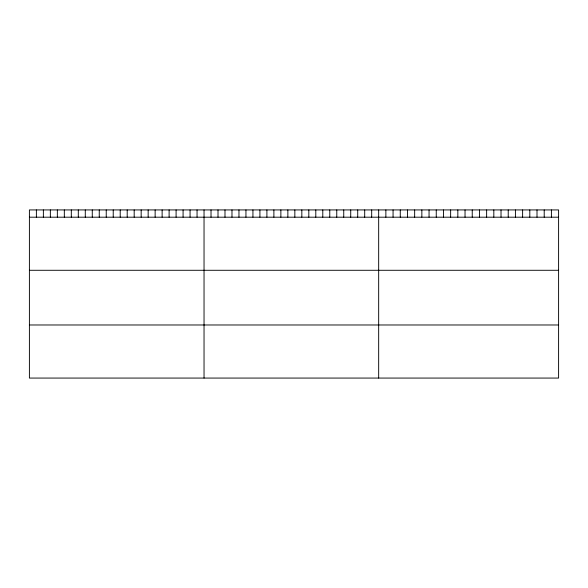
<?xml version="1.0" encoding="UTF-8"?>
<svg xmlns="http://www.w3.org/2000/svg" width="588" height="588" viewBox="0 0 588 588"><rect width="100%" height="100%" fill="white"/><g stroke="black" fill="none" stroke-linecap="round" stroke-linejoin="round"><path stroke-width="0.88" d="M558.6 217.192L558.6 378.069L29.4 378.069L29.4 209.931L558.6 209.931L558.6 217.192L29.4 217.192M29.4 270.282L558.6 270.282M29.4 324.98L558.6 324.98M551.404 209.931L551.404 217.192M544.209 209.931L544.209 217.192M537.006 209.931L537.006 217.192M529.81 209.931L529.81 217.192M522.614 209.931L522.614 217.192M515.419 209.931L515.419 217.192M508.223 209.931L508.223 217.192M501.02 209.931L501.02 217.192M493.824 209.931L493.824 217.192M486.629 209.931L486.629 217.192M479.433 209.931L479.433 217.192M472.238 209.931L472.238 217.192M465.035 209.931L465.035 217.192M457.839 209.931L457.839 217.192M450.643 209.931L450.643 217.192M443.448 209.931L443.448 217.192M436.252 209.931L436.252 217.192M429.049 209.931L429.049 217.192M421.853 209.931L421.853 217.192M414.658 209.931L414.658 217.192M407.462 209.931L407.462 217.192M400.266 209.931L400.266 217.192M393.063 209.931L393.063 217.192M385.868 209.931L385.868 217.192M378.672 209.931L378.672 378.069M371.69 209.931L371.69 217.192M364.7 209.931L364.7 217.192M357.717 209.931L357.717 217.192M350.727 209.931L350.727 217.192M343.745 209.931L343.745 217.192M336.762 209.931L336.762 217.192M329.772 209.931L329.772 217.192M322.79 209.931L322.79 217.192M315.8 209.931L315.8 217.192M308.818 209.931L308.818 217.192M301.835 209.931L301.835 217.192M294.845 209.931L294.845 217.192M287.863 209.931L287.863 217.192M280.873 209.931L280.873 217.192M273.89 209.931L273.89 217.192M266.908 209.931L266.908 217.192M259.918 209.931L259.918 217.192M252.936 209.931L252.936 217.192M245.946 209.931L245.946 217.192M238.963 209.931L238.963 217.192M231.981 209.931L231.981 217.192M224.991 209.931L224.991 217.192M218.008 209.931L218.008 217.192M211.019 209.931L211.019 217.192M204.036 209.931L204.036 378.069M197.054 209.931L197.054 217.192M190.064 209.931L190.064 217.192M183.081 209.931L183.081 217.192M176.091 209.931L176.091 217.192M169.109 209.931L169.109 217.192M162.126 209.931L162.126 217.192M155.136 209.931L155.136 217.192M148.154 209.931L148.154 217.192M141.164 209.931L141.164 217.192M134.182 209.931L134.182 217.192M127.199 209.931L127.199 217.192M120.209 209.931L120.209 217.192M113.227 209.931L113.227 217.192M106.237 209.931L106.237 217.192M99.254 209.931L99.254 217.192M92.272 209.931L92.272 217.192M85.282 209.931L85.282 217.192M78.3 209.931L78.3 217.192M71.31 209.931L71.31 217.192M64.327 209.931L64.327 217.192M57.345 209.931L57.345 217.192M50.355 209.931L50.355 217.192M43.372 209.931L43.372 217.192M36.383 209.931L36.383 217.192"/></g></svg>
